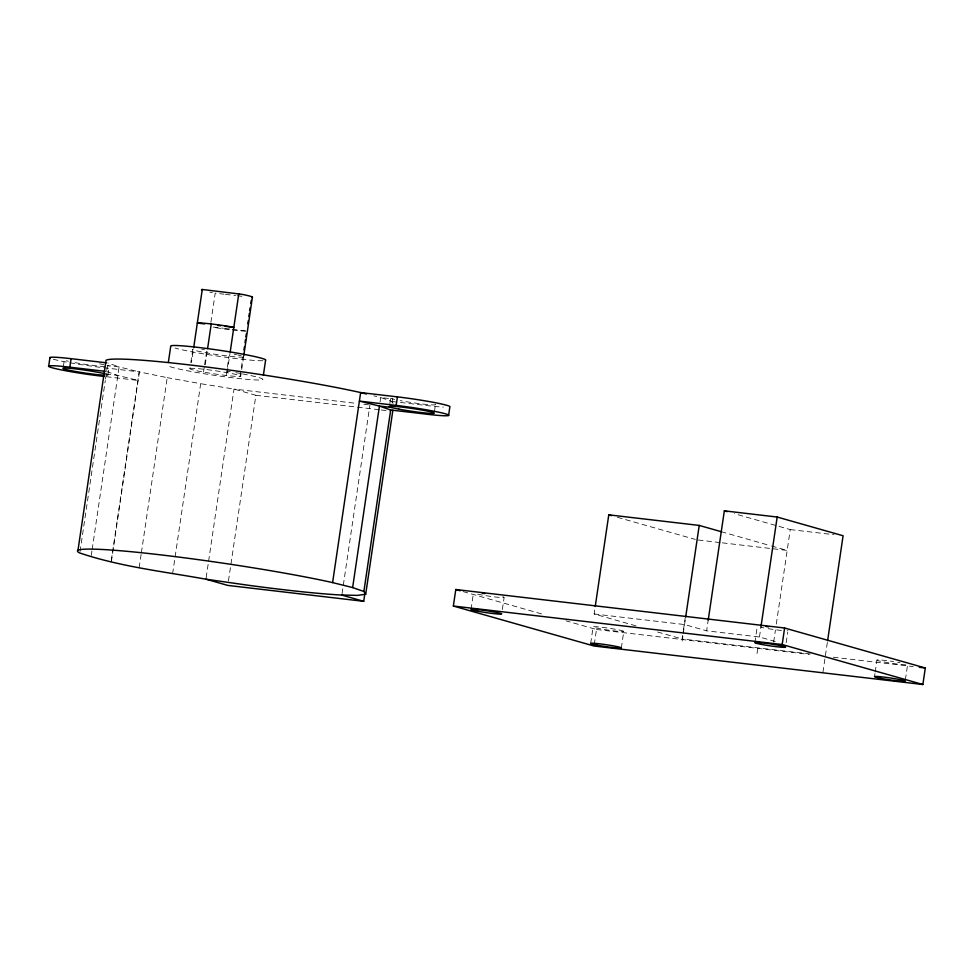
<?xml version="1.0" encoding="UTF-8"?>
<svg xmlns="http://www.w3.org/2000/svg" width="974" height="974" viewBox="0 0 974 974"><rect width="100%" height="100%" fill="white"/><g stroke="black" fill="none" stroke-linecap="round" stroke-linejoin="round"><path stroke-width="0.73" stroke-dasharray="4.87 3.65" d="M63.31 366.808L64.357 359.71M106.604 375.246A22.706 1.424 8.4 0 0 105.837 374.028L106.458 369.767M80.038 551.515L105.289 380.505M105.509 379.008L107.87 362.985M107.87 375.063L109.125 366.541M91.276 555.448L91.933 550.943M92.165 549.446L119.108 366.918L107.737 362.937M111.316 560.403L139.16 371.873L102.38 367.563A37.316 2.338 8.4 0 1 53.302 359.211M111.34 561.961L139.404 371.934L119.108 366.918L107.091 365.506A22.706 1.424 8.4 0 1 107.858 366.723M139.16 567.684L141.157 554.218M141.376 552.721L167.224 377.656L139.404 371.934M243.281 356.533A25.762 1.619 8.4 0 1 243.573 356.995L240.724 376.268L239.3 376.475A25.762 1.619 8.4 0 1 206.646 372.652L200.741 371.593A25.762 1.619 8.4 0 1 189.942 368.525L190.6 364.069M190.819 362.596L192.791 349.252L193.461 349.155L191.488 362.498M172.617 573.723L200.681 383.695L167.224 377.656M203.529 372.092L204.406 366.163M204.625 364.678L206.805 349.922M210.883 322.345L215.193 293.162L223.959 294.185M205.197 364.885L207.377 350.056M226.138 375.465L228.975 356.192M227.137 372.701L229.986 353.428M206.159 577.692L208.375 562.729M208.594 561.231L234.016 389.064L356.338 403.382M240.054 376.366L242.903 357.093M228.464 580.918L255.882 395.286L234.016 389.064L200.681 383.695M342.069 593.604L369.925 404.977M380.067 401.799L380.7 397.538L378.265 396.929M389.844 403.589L390.684 397.903M392.084 403.199L392.717 398.938L380.7 397.538L392.072 401.507L393.204 403.285M434.404 411.844L435.451 404.746M471.051 609.322L473.279 594.298M502.353 609.493L504.13 597.476A15.535 0.974 8.4 0 1 493.453 596.758A15.535 0.974 8.4 0 1 477.053 594.043M635.949 625.856L594.128 613.973L595.017 607.959M590.694 643.327L593.129 626.806M594.262 644.52L596.478 629.496L566.016 620.84M621.327 648.002L623.762 631.481A15.535 0.974 8.4 0 0 601.932 627.293A15.535 0.974 8.4 0 0 599.643 628.656A15.535 0.974 8.4 0 0 623.762 631.481M810.283 653.98L682.092 638.968L683.2 631.456M683.419 629.959L685.197 617.942M682.141 641.075L683.03 635.072M683.249 633.575L685.465 618.551M775.231 641.489L759.464 637.008L706.625 630.823L708.183 620.316M754.899 642.548L757.115 627.524M757.029 653.53L758.137 646.018M759.464 637.008L761.011 626.513M773.648 642.049L775.426 630.032M776.315 624.03L790.255 529.576L734.372 513.7M786.188 642.718L787.747 632.199M822.945 672.267L824.929 658.753M825.38 655.745L827.376 642.243M874.53 676.553L874.969 673.545M875.2 672.048L876.965 660.031A15.535 0.974 8.4 0 1 893.608 661.577M905.382 679.718L907.598 664.706A15.535 0.974 8.4 0 1 890.966 663.16A15.535 0.974 8.4 0 1 876.965 660.031M243.573 356.995L242.149 357.202A25.762 1.619 8.4 0 1 209.495 353.379L203.59 352.32A25.762 1.619 8.4 0 1 192.791 349.252M189.942 368.525L191.367 368.318A25.762 1.619 8.4 0 1 224.02 372.141L229.925 373.2A25.762 1.619 8.4 0 1 240.724 376.268M225.408 294.355L235.635 295.548M237.096 295.731L242.94 296.413M213.148 327.069L223.375 328.262M224.836 328.433L230.68 329.127M232.141 329.297L245.29 330.831M391.938 401.471L428.706 405.768A37.316 2.338 8.4 0 0 443.34 407.132M105.837 374.028L117.854 375.44L137.894 380.396L104.072 376.439M363.886 404.271L368.416 404.794M255.882 395.286L379.714 409.774M381.224 409.957L390.282 411.016M790.255 529.576L834.036 534.702M698.236 540.022L720.845 542.664M722.355 542.847L787.175 550.432L771.42 545.951M594.128 613.973L684.576 624.553L706.625 630.823M596.478 629.496L809.151 654.394M833.294 657.219L913.235 666.581M373.858 395.846L376.792 396.564M721.259 531.694L769.984 545.537M617.419 517.304L695.29 539.426M657.572 632.004L682.092 638.968M463.052 591.571L544.259 614.655M106.616 371.508L117.854 375.44M897.529 662.21A15.535 0.974 8.4 0 1 899.964 662.637M502.73 596.77A15.535 0.974 8.4 0 1 503.948 597.196M787.966 630.702A15.535 0.974 8.4 0 1 787.102 630.823M781.489 630.47A15.535 0.974 8.4 0 1 767.415 628.522M763.847 627.877A15.535 0.974 8.4 0 1 760.889 627.268M201.776 349.459A25.762 1.619 8.4 0 1 204.455 349.727M234.101 354.183A25.762 1.619 8.4 0 1 236.572 354.694M237.693 354.938A25.762 1.619 8.4 0 1 241.272 355.827M242.563 373.906A48.079 3.019 8.4 0 1 235.489 378.131A48.079 3.019 8.4 0 1 167.954 365.165M227.599 371.252A48.079 3.019 8.4 0 1 230.254 371.691M235.842 372.665A48.079 3.019 8.4 0 1 239.969 373.407M105.155 366.662A22.706 1.424 8.4 0 1 73.878 362.413M68.35 361.244A22.706 1.424 8.4 0 1 66.39 360.745M99.604 363.838A22.706 1.424 8.4 0 1 103.938 364.726M435.195 404.32A22.706 1.424 8.4 0 1 425.163 404.32A22.706 1.424 8.4 0 1 400.204 400.618M394.677 399.45A22.706 1.424 8.4 0 1 390.951 398.317M262.895 360.733A48.079 3.019 8.4 0 1 220.307 356.484A48.079 3.019 8.4 0 1 175.101 348.083M245.996 331.111A25.762 1.619 8.4 0 1 213.343 327.288M212.393 292.65A25.762 1.619 8.4 0 1 209.787 292.139"/><path stroke-width="1.46" d="M48.7 366.029L49.954 357.507M104.072 376.439L101.126 376.098A37.316 2.338 8.4 0 1 52.036 367.734A37.316 2.338 8.4 0 1 69.836 367.198L71.102 358.676L106.397 362.815M77.981 550.298L106.044 360.27A145.954 9.168 8.4 0 1 206.318 366.979A145.954 9.168 8.4 0 1 360.404 392.51L366.516 394.02M168.38 362.206L170.791 345.892A48.079 3.019 8.4 0 1 222.267 350.689A48.079 3.019 8.4 0 1 265.561 360.356L263.382 375.185M193.68 347.706L202.275 289.485L241.589 294.27A25.762 1.619 8.4 0 1 252.388 297.338L243.792 355.51M207.596 348.607L211.236 323.965M230.193 351.979L238.788 293.758M243.963 349.849L244.401 346.951M245.034 342.604L245.472 339.695M245.898 336.797L246.325 333.899M247.834 323.709L248.26 320.787M248.906 316.404L249.332 313.494M249.77 310.572L250.196 307.65M250.842 303.267L251.28 300.357M332.597 582.598L360.648 392.571L397.429 396.881A37.316 2.338 8.4 0 1 449.854 406.937L448.588 415.46M352.637 587.566L332.341 582.537A145.954 9.168 8.4 0 0 160.661 554.863A145.954 9.168 8.4 0 0 79.673 552.964C120.496 566.71 163.693 571.58 205.94 579.189L247.092 585.094A145.954 9.168 8.4 0 0 340.218 594.968L357.592 595.382L365.7 594.213L364.02 591.547L352.637 587.566L379.434 406.061L359.394 401.093L396.162 405.403A37.316 2.338 8.4 0 1 445.252 413.767A37.316 2.338 8.4 0 1 427.452 414.291L390.684 409.993L379.434 406.061L391.463 407.461M363.874 591.498L390.684 409.993M205.94 579.189L227.806 585.411L363.716 601.323L364.824 593.836M365.7 594.213L392.887 410.164M396.162 405.403L397.429 396.881M453.36 606.035L455.795 589.514L784.618 628.011L925.3 667.994L922.865 684.515L594.03 646.018L453.36 606.035L782.183 644.532L922.865 684.515M595.236 606.461L608.774 514.844L699.222 525.424L721.259 531.694M685.684 617.053L699.222 525.424M708.183 620.316L724.339 510.851L777.179 517.036L843.094 535.761L827.596 640.746M761.011 626.513L777.179 517.036M782.183 644.532L784.618 628.011M202.275 289.485L201.594 289.582A25.762 1.619 8.4 0 0 201.898 290.057M251.706 297.435L252.388 297.338M204.625 323.916L197.32 323.051L198.075 322.942A25.762 1.619 8.4 0 1 230.728 326.765L233.833 327.337L225.067 326.302M217.762 325.45L220.684 325.791M69.836 367.198L105.143 371.338M919.261 667.287L925.3 667.994M724.339 510.851L727.213 511.667M608.774 514.844L611.66 515.66M455.795 589.514L460.142 590.755M341.85 595.102L363.716 601.323M482.3 593.288A15.535 0.974 8.4 0 1 484.821 593.592M766.136 626.513A15.535 0.974 8.4 0 1 768.656 626.83M103.901 375.185A22.706 1.424 8.4 0 1 70.079 370.437A22.706 1.424 8.4 0 1 71.528 368.464A22.706 1.424 8.4 0 1 104.924 373.785M50.392 358.188A37.316 2.338 8.4 0 1 71.102 358.676M477.564 611.173A15.535 0.974 8.4 0 0 501.683 613.997A15.535 0.974 8.4 0 0 479.853 609.809A15.535 0.974 8.4 0 0 477.564 611.173M761.412 644.398A15.535 0.974 8.4 0 0 785.531 647.223A15.535 0.974 8.4 0 0 763.701 643.035A15.535 0.974 8.4 0 0 761.412 644.398M881.044 678.403A15.535 0.974 8.4 0 0 905.163 681.228A15.535 0.974 8.4 0 0 883.333 677.04A15.535 0.974 8.4 0 0 881.044 678.403M597.208 645.178A15.535 0.974 8.4 0 0 621.327 648.002A15.535 0.974 8.4 0 0 599.497 643.814A15.535 0.974 8.4 0 0 597.208 645.178M398.95 409.141A22.706 1.424 8.4 0 0 434.197 413.268A22.706 1.424 8.4 0 0 402.286 407.144A22.706 1.424 8.4 0 0 398.95 409.141"/></g></svg>
